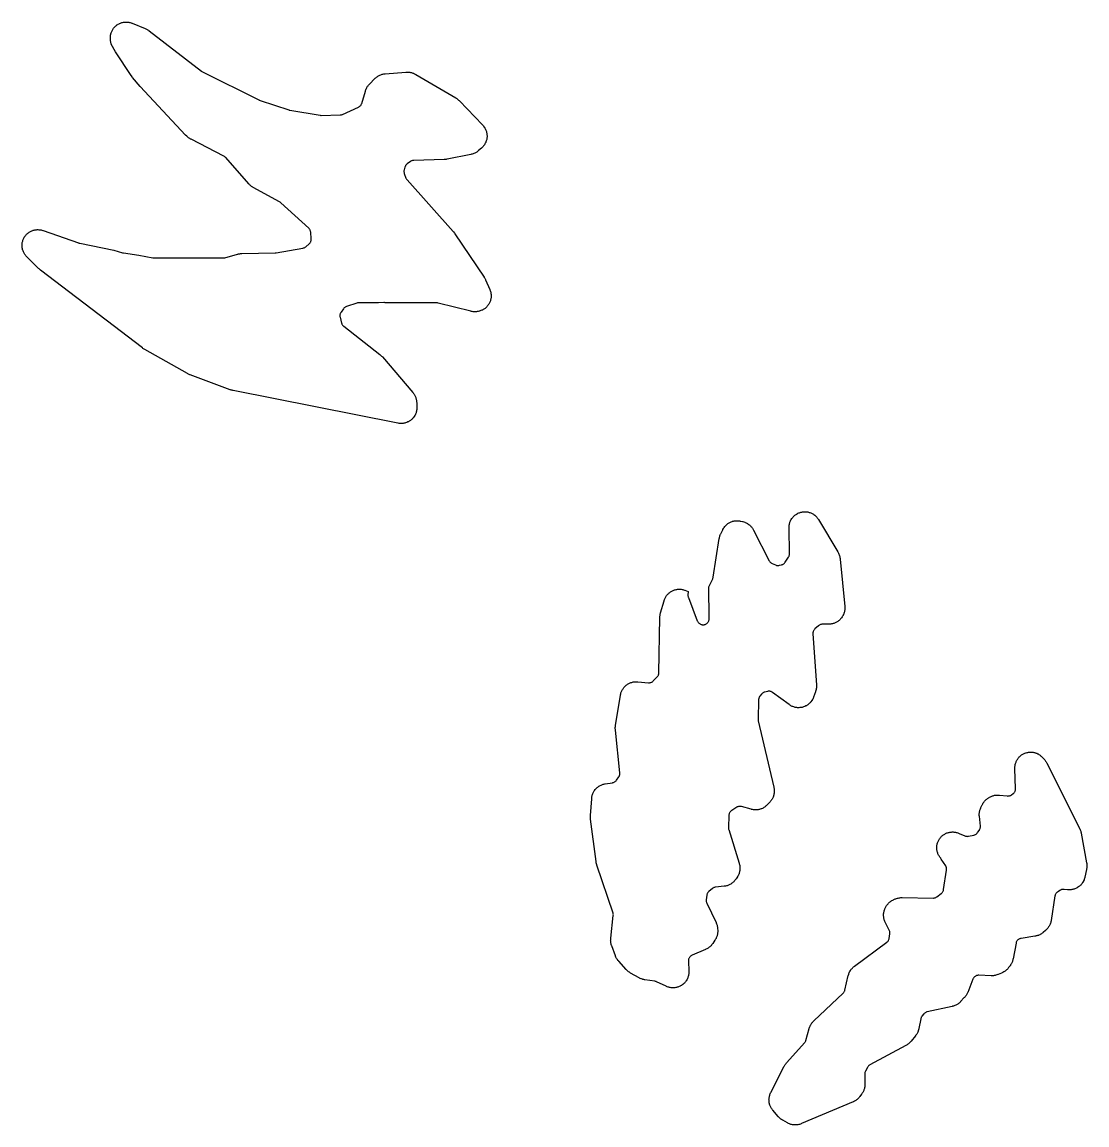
# Model space of a CAD drawing. Header units: millimetres. Extents: x 14 to 181, y 40 to 292.
# Drawn here: x 16.5 to 69.5, y 154 to 208.9 of the extents above; entities that cross this region are included whole.
import ezdxf

# ---------------------------------------------------------------- set-up
doc = ezdxf.new("R2010")
doc.units = ezdxf.units.MM
doc.layers.add('CUT', color=7, linetype='CONTINUOUS')

msp = doc.modelspace()

# ---------------------------------------------------------------- linework, layer by layer
at = {"layer": 'CUT'}
for points in [[(16.9592, 198.5402), (17.0011, 198.556), (17.0331, 198.5664), (17.0765, 198.578), (17.1094, 198.5851), (17.1537, 198.5923), (17.1871, 198.5961), (17.2319, 198.5989), (17.2655, 198.5993), (17.3103, 198.5976), (17.3438, 198.5947), (17.3883, 198.5885), (17.4213, 198.5823), (17.465, 198.5717), (17.508, 198.559), (17.5294, 198.5521), (19.2846, 197.9374), (19.3046, 197.9311), (19.3324, 197.9235), (19.3528, 197.9187), (21.0432, 197.5817), (21.483, 197.4491), (21.5055, 197.4432), (21.5284, 197.4391), (22.2861, 197.3339), (22.991, 197.1934), (23.0203, 197.189), (23.05, 197.1876), (26.4971, 197.1916), (26.5236, 197.1928), (26.5499, 197.1964), (26.5759, 197.2022), (27.2073, 197.3749), (27.2253, 197.3795), (27.2615, 197.3878), (27.298, 197.3946), (27.3256, 197.3986), (27.3626, 197.4023), (27.3996, 197.4046), (27.4182, 197.4053), (29.0951, 197.4374), (29.1187, 197.4388), (29.142, 197.442), (30.4734, 197.6792), (30.504, 197.6863), (30.5337, 197.6966), (30.5622, 197.71), (30.5891, 197.7262), (30.6142, 197.7452), (30.7787, 197.8841), (30.7996, 197.9034), (30.8185, 197.9247), (30.8353, 197.9476), (30.8499, 197.972), (30.8621, 197.9977), (30.8718, 198.0244), (30.8789, 198.0519), (30.8834, 198.08), (30.8852, 198.1084), (30.8844, 198.1368), (30.8581, 198.472), (30.8546, 198.5), (30.8484, 198.5276), (30.8397, 198.5545), (30.8284, 198.5805), (30.8148, 198.6053), (30.7989, 198.6287), (30.7809, 198.6505), (30.7609, 198.6704), (29.3661, 199.9392), (29.3385, 199.9615), (29.3086, 199.9803), (27.9988, 200.6993), (27.9818, 200.7091), (27.9483, 200.7294), (27.9157, 200.7513), (27.892, 200.7686), (27.8614, 200.7932), (27.8393, 200.8126), (27.8109, 200.8397), (27.7838, 200.8681), (27.7705, 200.8826), (26.6223, 202.1923), (26.6028, 202.2126), (26.5814, 202.231), (26.5584, 202.2472), (26.534, 202.2613), (24.8928, 203.1059), (24.8735, 203.1164), (24.8354, 203.1384), (24.7985, 203.1623), (24.7717, 203.1815), (24.7372, 203.2088), (24.7042, 203.2378), (24.688, 203.2527), (24.6247, 203.3139), (22.3662, 205.7392), (21.9819, 206.1903), (21.9646, 206.2118), (21.9231, 206.267), (21.9072, 206.2896), (21.1346, 207.4616), (20.9186, 207.8409), (20.9065, 207.8812), (20.8987, 207.9131), (20.8902, 207.956), (20.8839, 207.9993), (20.8813, 208.021), (20.8763, 208.0726), (20.8747, 208.0945), (20.8726, 208.1385), (20.8727, 208.1825), (20.8743, 208.2154), (20.8787, 208.2592), (20.8836, 208.2918), (20.8922, 208.335), (20.9002, 208.367), (20.913, 208.4091), (20.9241, 208.4401), (20.941, 208.4808), (20.9551, 208.5106), (20.9758, 208.5494), (20.9928, 208.5777), (21.0172, 208.6143), (21.0368, 208.6408), (21.0647, 208.6748), (21.0869, 208.6993), (21.118, 208.7304), (21.1424, 208.7526), (21.1763, 208.7806), (21.2028, 208.8003), (21.2394, 208.8248), (21.2676, 208.8418), (21.3064, 208.8626), (21.3362, 208.8768), (21.3768, 208.8937), (21.4078, 208.9049), (21.4499, 208.9178), (21.4819, 208.9259), (21.525, 208.9346), (21.5576, 208.9395), (21.6014, 208.944), (21.6343, 208.9457), (21.6783, 208.9459), (21.7113, 208.9444), (21.7551, 208.9402), (21.7877, 208.9355), (21.8309, 208.9271), (21.8629, 208.9192), (21.9051, 208.9066), (21.9466, 208.892), (21.9672, 208.8842), (22.615, 208.6194), (22.6335, 208.6114), (22.6701, 208.5945), (22.7059, 208.5759), (22.7321, 208.5609), (22.7661, 208.5392), (22.7991, 208.516), (22.8153, 208.5041), (25.4141, 206.4996), (25.4379, 206.483), (25.4632, 206.4688), (28.2655, 205.0689), (28.2851, 205.06), (28.3123, 205.0488), (28.3324, 205.0413), (29.7683, 204.5655), (29.7903, 204.5591), (29.8127, 204.5545), (31.3311, 204.2979), (31.3594, 204.2945), (31.3879, 204.2938), (32.3317, 204.3152), (32.3621, 204.3175), (32.3922, 204.3228), (32.4216, 204.3312), (32.45, 204.3425), (33.2399, 204.705), (33.2652, 204.7181), (33.2891, 204.7335), (33.3114, 204.7511), (33.332, 204.7707), (33.3506, 204.7922), (33.3671, 204.8153), (33.3813, 204.8399), (33.3932, 204.8658), (33.4025, 204.8926), (33.5848, 205.5092), (33.5915, 205.5301), (33.606, 205.5716), (33.6226, 205.6124), (33.6364, 205.6423), (33.6568, 205.6812), (33.6736, 205.7096), (33.6977, 205.7464), (33.7171, 205.773), (33.7447, 205.8073), (33.774, 205.8401), (33.789, 205.8562), (34.0546, 206.1266), (34.0711, 206.1425), (34.1049, 206.1736), (34.1402, 206.2029), (34.1678, 206.2235), (34.2059, 206.249), (34.2355, 206.2667), (34.276, 206.2882), (34.3072, 206.3028), (34.3497, 206.3201), (34.3822, 206.3314), (34.4263, 206.3442), (34.4598, 206.3522), (34.5049, 206.3605), (34.5504, 206.3664), (34.5733, 206.3688), (35.6069, 206.4513), (35.6298, 206.4526), (35.6757, 206.4539), (35.7216, 206.4528), (35.7559, 206.4503), (35.8015, 206.4446), (35.8353, 206.4386), (35.8801, 206.4283), (35.9132, 206.4188), (35.9566, 206.404), (35.9886, 206.3912), (36.0303, 206.372), (36.071, 206.3508), (36.0911, 206.3396), (38.0878, 205.1612), (38.1052, 205.1505), (38.1394, 205.1281), (38.1725, 205.1043), (38.1965, 205.0853), (38.2274, 205.0585), (38.257, 205.0304), (38.2715, 205.016), (39.4224, 203.8176), (39.4377, 203.8008), (39.4675, 203.7665), (39.4955, 203.7307), (39.5151, 203.7029), (39.5393, 203.6644), (39.556, 203.6348), (39.5763, 203.5941), (39.5899, 203.5629), (39.606, 203.5204), (39.6164, 203.488), (39.628, 203.444), (39.6351, 203.4107), (39.6423, 203.3659), (39.646, 203.332), (39.6486, 203.2867), (39.6489, 203.2526), (39.6469, 203.2072), (39.6437, 203.1733), (39.6372, 203.1284), (39.6306, 203.095), (39.6196, 203.0509), (39.6096, 203.0183), (39.5942, 202.9756), (39.581, 202.9442), (39.5614, 202.9032), (39.5451, 202.8733), (39.5214, 202.8345), (39.5022, 202.8064), (39.4747, 202.7702), (39.4528, 202.7442), (39.4218, 202.7109), (39.3892, 202.6793), (39.3725, 202.6639), (39.23, 202.5392), (39.212, 202.5242), (39.1751, 202.4952), (39.1368, 202.4682), (39.1071, 202.4494), (39.0662, 202.4265), (39.0347, 202.411), (38.9917, 202.3925), (38.9587, 202.3803), (38.914, 202.3663), (38.8686, 202.3547), (38.8457, 202.3495), (37.6634, 202.1125), (37.6447, 202.1092), (37.6072, 202.1033), (37.5694, 202.099), (37.5315, 202.0963), (37.5125, 202.0954), (35.9954, 202.0517), (35.965, 202.0493), (35.935, 202.0438), (35.9057, 202.0352), (35.8775, 202.0238), (35.8505, 202.0096), (35.8251, 201.9927), (35.665, 201.8737), (35.6437, 201.8563), (35.624, 201.837), (35.6062, 201.816), (35.5904, 201.7935), (35.5768, 201.7695), (35.5654, 201.7445), (35.5563, 201.7185), (35.5176, 201.5886), (35.511, 201.5618), (35.5068, 201.5346), (35.5052, 201.5071), (35.5061, 201.4796), (35.5095, 201.4523), (35.5154, 201.4254), (35.5237, 201.3991), (35.6073, 201.1725), (35.6183, 201.1466), (35.6316, 201.1218), (35.6472, 201.0983), (35.665, 201.0765), (37.9606, 198.5064), (37.9804, 198.4826), (38.0277, 198.4216), (38.0458, 198.3966), (39.5002, 196.2319), (39.511, 196.215), (39.5319, 196.1808), (39.5512, 196.1456), (39.5689, 196.1096), (39.5774, 196.0914), (39.7825, 195.6237), (39.791, 195.603), (39.8069, 195.5611), (39.8207, 195.5184), (39.8295, 195.4859), (39.839, 195.4421), (39.8445, 195.409), (39.8496, 195.3644), (39.8518, 195.3309), (39.8524, 195.286), (39.8512, 195.2524), (39.8474, 195.2077), (39.8428, 195.1744), (39.8346, 195.1303), (39.8267, 195.0977), (39.8141, 195.0546), (39.8031, 195.0229), (39.7862, 194.9813), (39.7721, 194.9508), (39.7512, 194.9111), (39.7341, 194.8822), (39.7093, 194.8448), (39.6894, 194.8177), (39.6611, 194.7829), (39.6386, 194.758), (39.6069, 194.7262), (39.582, 194.7036), (39.5474, 194.6752), (39.5204, 194.6552), (39.483, 194.6303), (39.4542, 194.6131), (39.4145, 194.5921), (39.3841, 194.5778), (39.3426, 194.5608), (39.3003, 194.546), (39.2797, 194.5393), (39.2572, 194.5333), (39.2105, 194.5221), (39.1632, 194.5134), (39.1275, 194.5088), (39.0796, 194.5052), (39.0436, 194.5045), (38.9956, 194.506), (38.9597, 194.5091), (38.9121, 194.5158), (38.865, 194.5249), (38.8415, 194.5302), (37.2087, 194.9401), (37.1727, 194.9468), (37.1361, 194.9491), (34.5837, 194.9529), (34.5676, 194.9567), (34.5364, 194.9607), (34.505, 194.9614), (34.241, 194.9534), (33.2534, 194.9548), (33.2209, 194.9531), (33.1887, 194.9479), (33.1573, 194.9391), (32.6371, 194.764), (32.6084, 194.7527), (32.581, 194.7385), (32.5553, 194.7216), (32.5314, 194.7021), (32.5097, 194.6802), (32.4903, 194.6563), (32.3703, 194.4915), (32.3542, 194.467), (32.3406, 194.441), (32.3295, 194.4138), (32.3212, 194.3856), (32.3157, 194.3568), (32.3131, 194.3275), (32.3133, 194.2982), (32.3163, 194.269), (32.3222, 194.2402), (32.3983, 193.9444), (32.4066, 193.9175), (32.4173, 193.8915), (32.4305, 193.8667), (32.4459, 193.8431), (32.4634, 193.8212), (32.4829, 193.8009), (32.5043, 193.7826), (34.3059, 192.3766), (34.3234, 192.3622), (34.3577, 192.3325), (34.3904, 192.3012), (34.4215, 192.2682), (34.4367, 192.2514), (35.9461, 190.4828), (35.9594, 190.4664), (35.9853, 190.4331), (36.0095, 190.3985), (36.0265, 190.3718), (36.0474, 190.3351), (36.0618, 190.307), (36.0792, 190.2685), (36.0909, 190.2391), (36.1046, 190.1992), (36.1135, 190.1688), (36.1234, 190.1277), (36.1294, 190.0967), (36.1354, 190.0549), (36.1394, 190.0129), (36.141, 189.9918), (36.1517, 189.7747), (36.1522, 189.752), (36.1522, 189.7067), (36.1498, 189.6614), (36.1464, 189.6276), (36.1395, 189.5827), (36.1327, 189.5495), (36.1213, 189.5055), (36.1111, 189.4731), (36.0954, 189.4306), (36.082, 189.3993), (36.0621, 189.3586), (36.0456, 189.3289), (36.0217, 189.2903), (36.0023, 189.2624), (35.9746, 189.2265), (35.9526, 189.2007), (35.9214, 189.1677), (35.8968, 189.1442), (35.8625, 189.1146), (35.8357, 189.0937), (35.7986, 189.0677), (35.7698, 189.0496), (35.7302, 189.0274), (35.6998, 189.0123), (35.6582, 188.9943), (35.6264, 188.9823), (35.5831, 188.9685), (35.5503, 188.9598), (35.5059, 188.9505), (35.4723, 188.9451), (35.4272, 188.9403), (35.3933, 188.9384), (35.348, 188.9381), (35.314, 188.9396), (35.2689, 188.9439), (35.224, 188.9504), (35.2016, 188.9543), (26.9896, 190.58), (26.9719, 190.5839), (26.9367, 190.5923), (26.9018, 190.6022), (26.8673, 190.6135), (26.8502, 190.6195), (24.8522, 191.3638), (24.836, 191.3703), (24.8037, 191.3838), (24.7719, 191.3985), (24.7407, 191.4145), (24.7253, 191.4227), (22.5919, 192.6225), (22.5651, 192.6389), (22.4996, 192.682), (22.474, 192.7002), (17.3967, 196.5753), (17.3737, 196.594), (17.3179, 196.6428), (17.2962, 196.663), (16.7104, 197.247), (16.6949, 197.2632), (16.6648, 197.2964), (16.6363, 197.3311), (16.6163, 197.3581), (16.5914, 197.3955), (16.5742, 197.4244), (16.5532, 197.464), (16.5389, 197.4945), (16.522, 197.536), (16.5108, 197.5678), (16.4981, 197.6108), (16.4901, 197.6435), (16.4817, 197.6876), (16.4771, 197.7209), (16.4732, 197.7656), (16.4719, 197.7992), (16.4724, 197.844), (16.4744, 197.8776), (16.4794, 197.9222), (16.4848, 197.9554), (16.4942, 197.9993), (16.5029, 198.0318), (16.5166, 198.0745), (16.5285, 198.106), (16.5464, 198.1471), (16.5613, 198.1772), (16.5833, 198.2164), (16.6011, 198.2449), (16.6269, 198.2817), (16.6475, 198.3082), (16.6767, 198.3423), (16.6999, 198.3666), (16.7324, 198.3976), (16.7579, 198.4195), (16.7933, 198.4471), (16.8208, 198.4664), (16.8588, 198.4903), (16.8882, 198.5067), (16.9284, 198.5267)], [(46.2308, 171.3467), (46.2446, 171.3743), (46.2554, 171.4031), (46.2632, 171.433), (46.2679, 171.4635), (46.2694, 171.4943), (46.2678, 171.5251), (46.0445, 173.6593), (46.0429, 173.6793), (46.0405, 173.7193), (46.0399, 173.7594), (46.0408, 173.7894), (46.0437, 173.8293), (46.0485, 173.8691), (46.0513, 173.8889), (46.2992, 175.3961), (46.3034, 175.4182), (46.3129, 175.4621), (46.3246, 175.5055), (46.3349, 175.5375), (46.3509, 175.5795), (46.3644, 175.6103), (46.3844, 175.6505), (46.4009, 175.6798), (46.4249, 175.7178), (46.4442, 175.7453), (46.4718, 175.7807), (46.4938, 175.8062), (46.5248, 175.8387), (46.5492, 175.8618), (46.5833, 175.891), (46.6099, 175.9116), (46.6468, 175.9373), (46.6753, 175.9552), (46.7145, 175.977), (46.7447, 175.9919), (46.7859, 176.0098), (46.8173, 176.0216), (46.8601, 176.0353), (46.8926, 176.0439), (46.9366, 176.0533), (46.9698, 176.0586), (47.0144, 176.0635), (47.048, 176.0655), (47.0929, 176.066), (47.1378, 176.0642), (47.1602, 176.0627), (47.6927, 176.0146), (47.7223, 176.0134), (47.7518, 176.0151), (47.7811, 176.0197), (47.8097, 176.0272), (47.8375, 176.0374), (47.8641, 176.0504), (47.8893, 176.0659), (47.9129, 176.0838), (47.9345, 176.104), (48.1285, 176.303), (48.1473, 176.3241), (48.164, 176.347), (48.1784, 176.3713), (48.1906, 176.3969), (48.2002, 176.4234), (48.2073, 176.4508), (48.2118, 176.4788), (48.2136, 176.507), (48.2633, 179.2747), (48.2641, 179.2947), (48.2666, 179.3346), (48.2708, 179.3744), (48.2753, 179.404), (48.2831, 179.4433), (48.2927, 179.4822), (48.2979, 179.5015), (48.4735, 180.1013), (48.4801, 180.1217), (48.4941, 180.1623), (48.51, 180.2022), (48.5234, 180.2314), (48.543, 180.2696), (48.5591, 180.2975), (48.5823, 180.3336), (48.601, 180.3598), (48.6275, 180.3935), (48.6486, 180.4178), (48.6783, 180.4488), (48.7016, 180.471), (48.734, 180.4991), (48.7593, 180.519), (48.7943, 180.5438), (48.8214, 180.5612), (48.8586, 180.5826), (48.8872, 180.5973), (48.9263, 180.6151), (48.9562, 180.627), (48.9968, 180.6409), (49.0277, 180.6499), (49.0694, 180.66), (49.101, 180.666), (49.1435, 180.672), (49.1755, 180.675), (49.2184, 180.6769), (49.2506, 180.6768), (49.2935, 180.6746), (49.3255, 180.6715), (49.3679, 180.6652), (49.3995, 180.659), (49.4412, 180.6488), (49.4823, 180.6365), (49.5028, 180.6299), (49.6764, 180.5691), (49.6639, 180.386), (49.6635, 180.3533), (49.6666, 180.3207), (49.6733, 180.2887), (49.6834, 180.2575), (50.128, 179.1073), (50.1396, 179.0811), (50.1537, 179.0561), (50.1701, 179.0325), (50.1886, 179.0107), (50.2092, 178.9907), (50.2316, 178.9727), (50.2445, 178.9634), (50.2686, 178.9476), (50.2941, 178.9341), (50.3208, 178.9232), (50.3484, 178.915), (50.3767, 178.9094), (50.4054, 178.9065), (50.4342, 178.9064), (50.4629, 178.9091), (50.4912, 178.9145), (50.5189, 178.9226), (50.5456, 178.9333), (50.5713, 178.9466), (50.5955, 178.9622), (50.6181, 178.9801), (50.6389, 179.0001), (50.6576, 179.022), (50.6742, 179.0456), (50.6884, 179.0707), (50.7002, 179.097), (50.7094, 179.1243), (50.7159, 179.1524), (50.7197, 179.181), (50.7207, 179.2098), (50.7013, 180.7898), (50.8972, 181.1996), (50.9085, 181.2263), (50.9171, 181.2541), (50.923, 181.2825), (51.2235, 183.2005), (51.2275, 183.2225), (51.2366, 183.2663), (51.2479, 183.3096), (51.258, 183.3416), (51.2735, 183.3836), (51.2911, 183.4247), (51.3004, 183.4451), (51.396, 183.6409), (51.4059, 183.66), (51.4266, 183.6977), (51.4491, 183.7344), (51.4672, 183.7611), (51.4931, 183.7955), (51.5137, 183.8203), (51.5428, 183.852), (51.5657, 183.8748), (51.5977, 183.9036), (51.6226, 183.924), (51.6572, 183.9497), (51.684, 183.9676), (51.7209, 183.9899), (51.7492, 184.0052), (51.7881, 184.0238), (51.8178, 184.0363), (51.8582, 184.0511), (51.889, 184.0607), (51.9306, 184.0716), (51.9622, 184.0782), (52.0047, 184.0851), (52.0368, 184.0887), (52.0797, 184.0914), (52.112, 184.0919), (52.155, 184.0906), (52.1871, 184.088), (52.2298, 184.0825), (52.2722, 184.075), (52.2933, 184.0707), (52.3842, 184.0501), (52.4055, 184.0447), (52.4477, 184.033), (52.4892, 184.0191), (52.5199, 184.0073), (52.5599, 183.9895), (52.5892, 183.9747), (52.6273, 183.9531), (52.655, 183.9356), (52.6909, 183.9104), (52.7168, 183.8902), (52.75, 183.8616), (52.7738, 183.8391), (52.8041, 183.8074), (52.8256, 183.7826), (52.8526, 183.7481), (52.8716, 183.7214), (52.8952, 183.6844), (52.9169, 183.6464), (52.9273, 183.6271), (53.7061, 182.097), (53.7209, 182.0711), (53.7383, 182.0468), (53.758, 182.0244), (53.7798, 182.004), (53.8036, 181.9859), (53.829, 181.9702), (53.8558, 181.9571), (54.027, 181.8842), (54.0531, 181.8745), (54.08, 181.8672), (54.1074, 181.8625), (54.1351, 181.8603), (54.1629, 181.8607), (54.1906, 181.8637), (54.2179, 181.8693), (54.3319, 181.898), (54.3588, 181.9061), (54.3848, 181.9167), (54.4097, 181.9297), (54.4333, 181.945), (54.4554, 181.9624), (54.4757, 181.9818), (54.4941, 182.003), (54.5105, 182.0259), (54.6738, 182.278), (54.6886, 182.3035), (54.7008, 182.3304), (54.7103, 182.3583), (54.717, 182.387), (54.7209, 182.4163), (54.7219, 182.4458), (54.7017, 183.7302), (54.7019, 183.752), (54.7034, 183.7956), (54.7069, 183.8391), (54.7111, 183.8715), (54.7189, 183.9144), (54.7262, 183.9463), (54.7381, 183.9883), (54.7485, 184.0193), (54.7644, 184.0599), (54.7777, 184.0898), (54.7975, 184.1287), (54.8137, 184.1571), (54.8371, 184.1939), (54.8559, 184.2206), (54.8828, 184.255), (54.9042, 184.2797), (54.9343, 184.3114), (54.9579, 184.3339), (54.9909, 184.3625), (55.0167, 184.3826), (55.0523, 184.4079), (55.0798, 184.4254), (55.1177, 184.4471), (55.1469, 184.4619), (55.1867, 184.4798), (55.2171, 184.4917), (55.2585, 184.5057), (55.2899, 184.5146), (55.3324, 184.5245), (55.3646, 184.5303), (55.4078, 184.536), (55.4404, 184.5387), (55.484, 184.5402), (55.5167, 184.5397), (55.5603, 184.5369), (55.5928, 184.5333), (55.6358, 184.5264), (55.6678, 184.5196), (55.71, 184.5085), (55.7412, 184.4986), (55.7821, 184.4835), (55.8122, 184.4707), (55.8515, 184.4517), (55.8802, 184.436), (55.9174, 184.4133), (55.9445, 184.3949), (55.9793, 184.3687), (56.0045, 184.3478), (56.0366, 184.3183), (56.0596, 184.295), (56.0888, 184.2625), (56.1094, 184.2372), (56.1353, 184.202), (56.1594, 184.1657), (56.171, 184.1472), (57.1333, 182.5326), (57.1454, 182.511), (57.1684, 182.4671), (57.1889, 182.422), (57.2024, 182.3875), (57.2178, 182.3404), (57.2274, 182.3046), (57.2376, 182.2561), (57.2451, 182.2071), (57.2482, 182.1825), (57.4774, 179.8197), (57.479, 179.7969), (57.4811, 179.7514), (57.4809, 179.7058), (57.479, 179.6717), (57.4742, 179.6263), (57.4689, 179.5926), (57.4595, 179.5479), (57.4507, 179.5149), (57.4369, 179.4715), (57.4249, 179.4395), (57.4067, 179.3977), (57.3915, 179.3671), (57.3691, 179.3273), (57.3474, 179.2929), (57.322, 179.2567), (57.299, 179.227), (57.2711, 179.1945), (57.2491, 179.1712), (57.2183, 179.1415), (57.1942, 179.1203), (57.1607, 179.0937), (57.1347, 179.0749), (57.0989, 179.0516), (57.0712, 179.0354), (57.0333, 179.0156), (57.0042, 179.0021), (56.9645, 178.9859), (56.9343, 178.9753), (56.8933, 178.963), (56.8622, 178.9552), (56.8202, 178.9469), (56.7885, 178.9421), (56.7459, 178.9378), (56.7032, 178.9355), (56.6818, 178.9349), (56.3631, 178.9329), (56.3317, 178.9311), (56.3007, 178.926), (56.2704, 178.9176), (56.2411, 178.9062), (56.2132, 178.8917), (56.1869, 178.8744), (56.1626, 178.8544), (55.9896, 178.6963), (55.9686, 178.6751), (55.9497, 178.6518), (55.9333, 178.6268), (55.9194, 178.6003), (55.9083, 178.5725), (55.9, 178.5438), (55.8946, 178.5144), (55.8921, 178.4845), (55.8926, 178.4546), (56.065, 175.9056), (56.0659, 175.8825), (56.0667, 175.8363), (56.0651, 175.7901), (56.0621, 175.7556), (56.0557, 175.7098), (56.0492, 175.6758), (56.0382, 175.6309), (56.0248, 175.5866), (56.0176, 175.5647), (55.9238, 175.3026), (55.9159, 175.282), (55.899, 175.2413), (55.8802, 175.2014), (55.8646, 175.1723), (55.8419, 175.1345), (55.8236, 175.107), (55.7973, 175.0716), (55.7764, 175.046), (55.7468, 175.0133), (55.7235, 174.99), (55.6908, 174.9603), (55.6653, 174.9394), (55.6299, 174.9131), (55.6024, 174.8947), (55.5646, 174.872), (55.5355, 174.8564), (55.4957, 174.8375), (55.4652, 174.8248), (55.4237, 174.8099), (55.3921, 174.8003), (55.3493, 174.7895), (55.317, 174.783), (55.2733, 174.7765), (55.2405, 174.7732), (55.1964, 174.771), (55.1634, 174.7709), (55.1194, 174.773), (55.0865, 174.7762), (55.0429, 174.7826), (55.0105, 174.789), (54.9677, 174.7996), (54.936, 174.8091), (54.8945, 174.8239), (54.8639, 174.8365), (54.824, 174.8552), (54.7949, 174.8707), (54.757, 174.8933), (54.7203, 174.9177), (54.7022, 174.9304), (53.8824, 175.5352), (53.8578, 175.5515), (53.8317, 175.5654), (53.8044, 175.5766), (53.7761, 175.5851), (53.7471, 175.5907), (53.7177, 175.5935), (53.6882, 175.5933), (53.6588, 175.5903), (53.6298, 175.5844), (53.4917, 175.549), (53.4614, 175.5395), (53.4322, 175.5268), (53.4046, 175.5111), (53.3787, 175.4926), (53.355, 175.4714), (53.3336, 175.4479), (53.2513, 175.3468), (53.2345, 175.3242), (53.22, 175.3), (53.2077, 175.2746), (53.198, 175.2482), (53.1907, 175.2209), (53.186, 175.1931), (53.184, 175.165), (53.159, 174.193), (53.1595, 174.1675), (53.1621, 174.1421), (53.1668, 174.1171), (53.9409, 170.8033), (53.9454, 170.7815), (53.9533, 170.7379), (53.9591, 170.6939), (53.9618, 170.6607), (53.9632, 170.6163), (53.9627, 170.5831), (53.9597, 170.5388), (53.9559, 170.5058), (53.9486, 170.462), (53.9415, 170.4295), (53.9299, 170.3866), (53.9196, 170.355), (53.9039, 170.3135), (53.8906, 170.283), (53.8708, 170.2433), (53.8545, 170.2143), (53.8309, 170.1767), (53.8119, 170.1494), (53.7847, 170.1143), (53.7558, 170.0806), (53.741, 170.0641), (53.6157, 169.9316), (53.6, 169.9159), (53.568, 169.8852), (53.5346, 169.8562), (53.5084, 169.8357), (53.4723, 169.8101), (53.4442, 169.7923), (53.4057, 169.7703), (53.3761, 169.7553), (53.3356, 169.7373), (53.3046, 169.7253), (53.2625, 169.7114), (53.2305, 169.7025), (53.1873, 169.6927), (53.1546, 169.687), (53.1106, 169.6816), (53.0774, 169.6791), (53.0331, 169.678), (52.9999, 169.6789), (52.9557, 169.6821), (52.9228, 169.6862), (52.8791, 169.6938), (52.8359, 169.7036), (52.8144, 169.709), (52.3337, 169.8426), (52.3036, 169.8494), (52.2729, 169.853), (52.2421, 169.8534), (52.2113, 169.8506), (52.181, 169.8448), (52.1515, 169.8358), (52.1231, 169.8238), (52.096, 169.809), (51.8471, 169.6557), (51.8227, 169.6389), (51.8, 169.6198), (51.7793, 169.5986), (51.7609, 169.5754), (51.7448, 169.5505), (51.7312, 169.5242), (51.7203, 169.4966), (51.7122, 169.4681), (51.7069, 169.4389), (51.7046, 169.4094), (51.6857, 168.7908), (51.6865, 168.7578), (51.691, 168.725), (51.699, 168.693), (52.217, 167.0181), (52.2229, 166.9972), (52.2338, 166.9551), (52.2425, 166.9124), (52.2476, 166.8802), (52.2522, 166.8369), (52.2541, 166.8044), (52.2545, 166.7609), (52.2532, 166.7283), (52.2495, 166.6849), (52.245, 166.6526), (52.2371, 166.6099), (52.2296, 166.5781), (52.2175, 166.5363), (52.207, 166.5055), (52.191, 166.465), (52.1775, 166.4353), (52.1576, 166.3966), (52.1359, 166.3589), (52.1246, 166.3403), (52.0605, 166.2405), (52.048, 166.2221), (52.0221, 166.1859), (51.9945, 166.151), (51.9726, 166.126), (51.9416, 166.094), (51.9173, 166.0712), (51.8834, 166.0424), (51.8569, 166.0222), (51.8203, 165.9969), (51.7919, 165.9793), (51.753, 165.9578), (51.7231, 165.9431), (51.6822, 165.9256), (51.651, 165.9139), (51.6086, 165.9005), (51.5764, 165.892), (51.5328, 165.8828), (51.4889, 165.8757), (51.4669, 165.8727), (51.0426, 165.8261), (51.0144, 165.8216), (50.9868, 165.8145), (50.96, 165.8048), (50.9343, 165.7926), (50.9098, 165.7781), (50.8868, 165.7612), (50.7097, 165.6181), (50.6882, 165.5989), (50.6685, 165.5776), (50.651, 165.5546), (50.6358, 165.53), (50.6231, 165.5041), (50.6129, 165.477), (50.6053, 165.4491), (50.6005, 165.4206), (50.5732, 165.1938), (50.5711, 165.1656), (50.5718, 165.1373), (50.575, 165.1092), (50.5809, 165.0815), (50.5894, 165.0546), (50.6004, 165.0285), (51.0617, 164.0642), (51.0708, 164.0438), (51.0881, 164.0026), (51.1032, 163.9606), (51.113, 163.9287), (51.124, 163.8854), (51.1306, 163.8526), (51.1372, 163.8084), (51.1416, 163.764), (51.1432, 163.7417), (51.1463, 163.6788), (51.1468, 163.6583), (51.147, 163.6171), (51.1452, 163.5759), (51.1425, 163.5452), (51.137, 163.5044), (51.1315, 163.474), (51.1223, 163.4339), (51.114, 163.4042), (51.1011, 163.3651), (51.0902, 163.3362), (51.0738, 163.2984), (51.0603, 163.2707), (51.0405, 163.2346), (51.0191, 163.1994), (51.008, 163.1821), (50.8988, 163.0195), (50.8863, 163.0019), (50.8607, 162.9675), (50.8334, 162.9342), (50.8118, 162.9104), (50.7815, 162.8799), (50.7577, 162.8582), (50.7246, 162.8307), (50.6989, 162.8114), (50.6633, 162.7872), (50.6358, 162.7704), (50.5981, 162.7498), (50.5595, 162.731), (50.5399, 162.722), (49.867, 162.4332), (49.84, 162.42), (49.8145, 162.4041), (49.7906, 162.3857), (49.7688, 162.3651), (49.7491, 162.3424), (49.7317, 162.3178), (49.717, 162.2916), (49.7049, 162.264), (49.6956, 162.2354), (49.6893, 162.206), (49.6859, 162.1761), (49.6856, 162.146), (49.7053, 161.635), (49.7056, 161.613), (49.7051, 161.569), (49.7025, 161.5251), (49.6989, 161.4923), (49.692, 161.4488), (49.6853, 161.4165), (49.6742, 161.3739), (49.6643, 161.3424), (49.6491, 161.3011), (49.6362, 161.2708), (49.617, 161.2312), (49.6012, 161.2022), (49.5782, 161.1647), (49.5597, 161.1374), (49.5331, 161.1023), (49.512, 161.0769), (49.4822, 161.0446), (49.4587, 161.0214), (49.4258, 160.9921), (49.4001, 160.9714), (49.3646, 160.9455), (49.337, 160.9273), (49.2991, 160.905), (49.2699, 160.8897), (49.23, 160.8711), (49.1994, 160.8587), (49.1579, 160.8442), (49.1262, 160.8348), (49.0835, 160.8244), (49.0511, 160.8182), (49.0075, 160.812), (48.9746, 160.8089), (48.9307, 160.807), (48.8977, 160.8072), (48.8537, 160.8097), (48.8209, 160.8131), (48.7774, 160.8198), (48.7451, 160.8264), (48.7025, 160.8373), (48.6709, 160.847), (48.6296, 160.862), (48.589, 160.8791), (48.5689, 160.8881), (48.1005, 161.1123), (48.0728, 161.1239), (48.044, 161.1326), (48.0145, 161.1385), (47.5188, 161.2112), (47.4988, 161.2146), (47.459, 161.2223), (47.4196, 161.2318), (47.3904, 161.2402), (47.352, 161.2532), (47.3237, 161.2642), (47.2866, 161.2806), (47.2503, 161.2987), (47.2323, 161.3081), (46.8044, 161.5454), (46.7831, 161.558), (46.7414, 161.5842), (46.7011, 161.6127), (46.6722, 161.6357), (46.6353, 161.6684), (46.6003, 161.7031), (46.5832, 161.7209), (46.2129, 162.1303), (46.1989, 162.1464), (46.1719, 162.1794), (46.1464, 162.2135), (46.1286, 162.24), (46.1064, 162.2765), (46.0912, 162.3045), (46.0726, 162.3429), (46.0558, 162.3821), (46.0479, 162.4019), (45.8622, 162.9009), (45.8553, 162.9208), (45.8425, 162.961), (45.8315, 163.0018), (45.8248, 163.0327), (45.8177, 163.0743), (45.8138, 163.1057), (45.8107, 163.1478), (45.8098, 163.1794), (45.8106, 163.2216), (45.8134, 163.2637), (45.8153, 163.2847), (45.9427, 164.4071), (45.9446, 164.4399), (45.9429, 164.4727), (45.9376, 164.5052), (45.9288, 164.5368), (45.1227, 166.9259), (45.1161, 166.9472), (45.1039, 166.9902), (45.0939, 167.0337), (45.086, 167.0777), (45.0827, 167.0998), (44.8122, 169.2218), (44.81, 169.2435), (44.8066, 169.287), (44.8053, 169.3307), (44.8061, 169.3744), (44.8071, 169.3962), (44.864, 170.2374), (44.8659, 170.259), (44.8709, 170.3021), (44.878, 170.3449), (44.8849, 170.3767), (44.8961, 170.4186), (44.9059, 170.4496), (44.9211, 170.4903), (44.9339, 170.5201), (44.9529, 170.5591), (44.9686, 170.5876), (44.9912, 170.6246), (45.0095, 170.6515), (45.0357, 170.6861), (45.0565, 170.7111), (45.0858, 170.7431), (45.1089, 170.7659), (45.1412, 170.7949), (45.1665, 170.8154), (45.2014, 170.8412), (45.2285, 170.8592), (45.2657, 170.8814), (45.2944, 170.8967), (45.3336, 170.9153), (45.3636, 170.9278), (45.4045, 170.9424), (45.4355, 170.952), (45.4776, 170.9627), (45.5201, 170.9713), (45.5415, 170.9751), (45.8964, 171.0297), (45.9259, 171.0357), (45.9546, 171.0447), (45.9823, 171.0565), (46.0086, 171.0711), (46.0334, 171.0881), (46.0563, 171.1076), (46.0772, 171.1293), (46.0958, 171.153), (46.2144, 171.3206)], [(55.7052, 158.7796), (55.7111, 158.7992), (55.7237, 158.8382), (55.7381, 158.8766), (55.7502, 158.9048), (55.768, 158.9417), (55.7826, 158.9687), (55.8037, 159.0038), (55.8207, 159.0294), (55.845, 159.0625), (55.8642, 159.0864), (55.8913, 159.1171), (55.9198, 159.1465), (55.9344, 159.1609), (57.4006, 160.5439), (57.4209, 160.565), (57.4391, 160.5881), (57.4549, 160.6127), (57.4682, 160.6388), (57.479, 160.6661), (57.487, 160.6943), (57.6551, 161.4192), (57.6608, 161.4412), (57.6733, 161.4849), (57.688, 161.5279), (57.7007, 161.5596), (57.7196, 161.6009), (57.7354, 161.6311), (57.7584, 161.6703), (57.7771, 161.6988), (57.804, 161.7355), (57.8255, 161.7619), (57.856, 161.7957), (57.88, 161.8198), (57.9137, 161.8503), (57.9489, 161.8791), (57.9669, 161.893), (59.5737, 163.077), (59.5965, 163.0956), (59.6173, 163.1162), (59.636, 163.1389), (59.6524, 163.1632), (59.6664, 163.189), (59.6777, 163.2161), (59.6864, 163.2442), (59.6923, 163.2729), (59.7269, 163.498), (59.73, 163.5291), (59.7299, 163.5604), (59.7265, 163.5915), (59.7199, 163.6221), (59.7101, 163.6519), (59.6973, 163.6804), (59.5044, 164.0567), (59.4948, 164.0767), (59.4765, 164.1172), (59.4602, 164.1584), (59.4496, 164.1899), (59.4375, 164.2326), (59.43, 164.265), (59.4222, 164.3087), (59.4179, 164.3417), (59.4144, 164.3859), (59.4134, 164.4191), (59.4143, 164.4635), (59.4166, 164.4966), (59.4218, 164.5407), (59.4274, 164.5735), (59.4369, 164.6168), (59.4457, 164.6489), (59.4594, 164.6911), (59.4753, 164.7325), (59.4837, 164.753), (59.4985, 164.7867), (59.5075, 164.806), (59.5265, 164.8441), (59.5472, 164.8813), (59.5641, 164.9084), (59.5882, 164.9434), (59.6076, 164.9688), (59.6349, 165.0014), (59.6566, 165.0248), (59.6869, 165.0547), (59.7107, 165.076), (59.7437, 165.1029), (59.7693, 165.1218), (59.8047, 165.1454), (59.8321, 165.1619), (59.8696, 165.1821), (59.9079, 165.2004), (59.9274, 165.2092), (59.9983, 165.2391), (60.02, 165.2476), (60.0637, 165.2635), (60.1083, 165.277), (60.1421, 165.2854), (60.1877, 165.2943), (60.2223, 165.2992), (60.2686, 165.3033), (60.3151, 165.3051), (60.3384, 165.3053), (61.8764, 165.2828), (61.9047, 165.2837), (61.9328, 165.2873), (61.9605, 165.2935), (61.9874, 165.3024), (62.0134, 165.3137), (62.0382, 165.3274), (62.0616, 165.3434), (62.2914, 165.517), (62.3136, 165.5355), (62.334, 165.5561), (62.3522, 165.5786), (62.3682, 165.6028), (62.3819, 165.6284), (62.3929, 165.6551), (62.4014, 165.6828), (62.4071, 165.7112), (62.5542, 166.6783), (62.5572, 166.709), (62.5571, 166.7398), (62.5539, 166.7705), (62.5475, 166.8006), (62.538, 166.83), (62.5256, 166.8582), (62.5103, 166.885), (62.2908, 167.2284), (62.2648, 167.2632), (62.2619, 167.2666), (62.2476, 167.2839), (62.22, 167.3192), (62.1942, 167.3559), (62.1762, 167.3843), (62.1541, 167.4233), (62.1391, 167.4534), (62.121, 167.4944), (62.109, 167.5258), (62.0951, 167.5684), (62.0863, 167.6009), (62.0767, 167.6447), (62.0712, 167.6778), (62.066, 167.7224), (62.0638, 167.7559), (62.0631, 167.8008), (62.0643, 167.8344), (62.068, 167.8791), (62.0725, 167.9124), (62.0807, 167.9565), (62.0885, 167.9891), (62.101, 168.0322), (62.112, 168.064), (62.1288, 168.1056), (62.1429, 168.1361), (62.1638, 168.1758), (62.1808, 168.2047), (62.2055, 168.2422), (62.2254, 168.2693), (62.2537, 168.3041), (62.2761, 168.3291), (62.3078, 168.3609), (62.3326, 168.3835), (62.3672, 168.412), (62.3942, 168.4321), (62.4315, 168.457), (62.4603, 168.4742), (62.4999, 168.4953), (62.5303, 168.5096), (62.5718, 168.5267), (62.6035, 168.5379), (62.6465, 168.5507), (62.6791, 168.5587), (62.7232, 168.5671), (62.7564, 168.5718), (62.8011, 168.5759), (62.8347, 168.5773), (62.8795, 168.5768), (62.9131, 168.5748), (62.9577, 168.57), (62.9909, 168.5646), (63.0347, 168.5553), (63.0672, 168.5467), (63.11, 168.5331), (63.1519, 168.5174), (63.1728, 168.509), (63.4632, 168.3833), (63.4918, 168.3727), (63.5213, 168.3649), (63.5514, 168.3603), (63.5819, 168.3587), (63.6124, 168.3602), (63.6425, 168.3648), (63.9135, 168.4202), (63.9417, 168.4274), (63.969, 168.4373), (63.9953, 168.4498), (64.0202, 168.4648), (64.0436, 168.4821), (64.0651, 168.5016), (64.0847, 168.5231), (64.1021, 168.5464), (64.1862, 168.6711), (64.2016, 168.6966), (64.2144, 168.7234), (64.2244, 168.7513), (64.2317, 168.7801), (64.2361, 168.8095), (64.2375, 168.8392), (64.236, 168.8688), (64.187, 169.3575), (64.1854, 169.3779), (64.1832, 169.4186), (64.1828, 169.4594), (64.1839, 169.4899), (64.1872, 169.5306), (64.1911, 169.5609), (64.1981, 169.6011), (64.2047, 169.6309), (64.2153, 169.6703), (64.2245, 169.6994), (64.2387, 169.7377), (64.2545, 169.7753), (64.2628, 169.7939), (64.3266, 169.928), (64.3365, 169.9474), (64.357, 169.9857), (64.3794, 170.0229), (64.3975, 170.05), (64.4234, 170.0849), (64.444, 170.1101), (64.4731, 170.1424), (64.4961, 170.1655), (64.5282, 170.1948), (64.5533, 170.2156), (64.5881, 170.2417), (64.624, 170.266), (64.6423, 170.2778), (64.6792, 170.3002), (64.6976, 170.3108), (64.7347, 170.331), (64.7727, 170.3495), (64.8019, 170.362), (64.8415, 170.3769), (64.8716, 170.3866), (64.9125, 170.3977), (64.9434, 170.4045), (64.9851, 170.4117), (65.0166, 170.4156), (65.0588, 170.4188), (65.0905, 170.4197), (65.1328, 170.419), (65.175, 170.4162), (65.196, 170.4144), (65.5796, 170.3713), (65.6085, 170.3694), (65.6374, 170.3704), (65.6661, 170.3741), (65.6943, 170.3806), (65.7217, 170.3897), (65.7481, 170.4015), (65.7733, 170.4157), (65.797, 170.4323), (65.8769, 170.4943), (65.8985, 170.5127), (65.9183, 170.5331), (65.936, 170.5553), (65.9516, 170.579), (65.9648, 170.6042), (65.9756, 170.6304), (65.9839, 170.6576), (65.9896, 170.6854), (65.9926, 170.7136), (65.9929, 170.742), (65.9579, 171.7323), (65.9576, 171.754), (65.9582, 171.7974), (65.9609, 171.8408), (65.9644, 171.8732), (65.9712, 171.9161), (65.9779, 171.948), (65.9889, 171.99), (65.9986, 172.0211), (66.0135, 172.0619), (66.0262, 172.0919), (66.045, 172.1311), (66.0605, 172.1597), (66.083, 172.1969), (66.1012, 172.2239), (66.1272, 172.2588), (66.1479, 172.2839), (66.1771, 172.316), (66.2002, 172.339), (66.2324, 172.3682), (66.2575, 172.3889), (66.2924, 172.4149), (66.3194, 172.433), (66.3566, 172.4555), (66.3853, 172.4709), (66.4245, 172.4897), (66.4545, 172.5023), (66.4953, 172.5172), (66.5264, 172.5269), (66.5685, 172.5378), (66.6004, 172.5444), (66.6433, 172.5512), (66.6757, 172.5547), (66.7191, 172.5573), (66.7516, 172.5577), (66.795, 172.5561), (66.8275, 172.5534), (66.8706, 172.5476), (66.9026, 172.5417), (66.9449, 172.5318), (66.9762, 172.5228), (67.0174, 172.5089), (67.0477, 172.497), (67.0873, 172.4791), (67.1163, 172.4643), (67.154, 172.4427), (67.1815, 172.4252), (67.2169, 172.4001), (67.2426, 172.38), (67.2754, 172.3516), (67.3069, 172.3216), (67.3223, 172.3062), (67.3993, 172.2253), (67.4143, 172.2088), (67.4432, 172.1752), (67.4706, 172.1402), (67.4897, 172.113), (67.5134, 172.0754), (67.5353, 172.0368), (67.5457, 172.0172), (69.1852, 168.7471), (69.1942, 168.728), (69.2114, 168.6894), (69.2267, 168.65), (69.2367, 168.6201), (69.2483, 168.5794), (69.2579, 168.5384), (69.2622, 168.5177), (69.5349, 167.0454), (69.5384, 167.0232), (69.5444, 166.9788), (69.5481, 166.9341), (69.5492, 166.9005), (69.5485, 166.8557), (69.5463, 166.8222), (69.5411, 166.7776), (69.5337, 166.7334), (69.5294, 166.7114), (69.4445, 166.3238), (69.4393, 166.3026), (69.4279, 166.2605), (69.4144, 166.2189), (69.4029, 166.1884), (69.3855, 166.1483), (69.371, 166.119), (69.3498, 166.0808), (69.3326, 166.0531), (69.3078, 166.0171), (69.2879, 165.9912), (69.2598, 165.9578), (69.2375, 165.9339), (69.2063, 165.9034), (69.1818, 165.8817), (69.1477, 165.8544), (69.1212, 165.8353), (69.0847, 165.8114), (69.0565, 165.7949), (69.0178, 165.7746), (68.9881, 165.7609), (68.9477, 165.7445), (68.9168, 165.7338), (68.8749, 165.7214), (68.8432, 165.7136), (68.8003, 165.7054), (68.768, 165.7008), (68.7245, 165.6967), (68.6918, 165.6952), (68.6482, 165.6954), (68.6046, 165.6977), (68.5829, 165.6993), (68.4119, 165.7166), (68.3804, 165.7181), (68.3489, 165.7163), (68.3177, 165.7112), (68.2872, 165.7028), (68.2578, 165.6913), (68.2298, 165.6768), (68.1011, 165.6012), (68.0765, 165.585), (68.0535, 165.5665), (68.0325, 165.5458), (68.0136, 165.5232), (67.997, 165.4988), (67.9829, 165.4729), (67.9714, 165.4458), (67.9626, 165.4176), (67.9567, 165.3887), (67.7664, 164.1686), (67.7623, 164.1462), (67.753, 164.1015), (67.7414, 164.0574), (67.7311, 164.0248), (67.7151, 163.9821), (67.7016, 163.9507), (67.6814, 163.9098), (67.6647, 163.88), (67.6404, 163.8414), (67.6208, 163.8134), (67.5928, 163.7774), (67.5704, 163.7515), (67.5389, 163.7186), (67.5058, 163.6873), (67.4888, 163.672), (67.3666, 163.5679), (67.3505, 163.5548), (67.3178, 163.5294), (67.2839, 163.5055), (67.2578, 163.4888), (67.2219, 163.4682), (67.1943, 163.454), (67.1566, 163.4367), (67.1278, 163.4251), (67.0887, 163.4114), (67.059, 163.4024), (67.0188, 163.3924), (66.9782, 163.3842), (66.9577, 163.3805), (66.2629, 163.2732), (66.2351, 163.2676), (66.208, 163.2593), (66.1817, 163.2486), (66.1566, 163.2353), (66.1328, 163.2198), (66.1107, 163.2021), (66.0903, 163.1824), (66.0718, 163.1608), (66.0555, 163.1376), (66.0414, 163.113), (66.0297, 163.0871), (66.0206, 163.0602), (66.014, 163.0326), (65.8664, 162.2545), (65.8622, 162.2346), (65.8528, 162.1951), (65.8417, 162.156), (65.832, 162.1272), (65.8174, 162.0893), (65.8052, 162.0614), (65.7872, 162.025), (65.7725, 161.9983), (65.7514, 161.9636), (65.7286, 161.93), (65.7169, 161.9134), (65.6448, 161.8163), (65.6298, 161.7973), (65.5991, 161.7602), (65.5663, 161.7248), (65.5404, 161.6996), (65.5041, 161.6679), (65.4756, 161.6457), (65.4361, 161.618), (65.4054, 161.599), (65.3631, 161.5757), (65.3197, 161.5548), (65.2977, 161.5449), (65.129, 161.4745), (65.1063, 161.4657), (65.0605, 161.4494), (65.0139, 161.4357), (64.9784, 161.4272), (64.9306, 161.4186), (64.8944, 161.414), (64.8459, 161.4106), (64.7973, 161.4097), (64.7729, 161.41), (64.1585, 161.4329), (64.1302, 161.4326), (64.102, 161.4296), (64.0743, 161.424), (64.0471, 161.4158), (64.0209, 161.4051), (63.9958, 161.392), (63.9721, 161.3765), (63.9499, 161.3589), (63.9295, 161.3393), (63.911, 161.3178), (63.8946, 161.2946), (63.8805, 161.2701), (63.8688, 161.2443), (63.6046, 160.5824), (63.5964, 160.5632), (63.5791, 160.5251), (63.56, 160.4878), (63.5444, 160.4606), (63.522, 160.4253), (63.504, 160.3996), (63.4783, 160.3665), (63.4512, 160.3347), (63.4373, 160.3191), (63.2549, 160.1241), (63.239, 160.1079), (63.2065, 160.0765), (63.1724, 160.0467), (63.1458, 160.0257), (63.1089, 159.9995), (63.0803, 159.9813), (63.0409, 159.9589), (63.0106, 159.9437), (62.9692, 159.9254), (62.9376, 159.9132), (62.8945, 159.8992), (62.8509, 159.8873), (62.8289, 159.8819), (61.591, 159.6117), (61.5634, 159.6043), (61.5367, 159.5943), (61.5109, 159.5818), (61.4866, 159.5669), (61.4637, 159.5497), (61.4426, 159.5305), (61.4234, 159.5093), (61.3255, 159.3903), (61.3076, 159.3663), (61.2923, 159.3406), (61.2795, 159.3135), (61.2696, 159.2852), (61.2625, 159.2561), (61.1716, 158.7817), (61.1668, 158.7598), (61.1562, 158.7163), (61.1435, 158.6734), (61.1323, 158.6418), (61.1154, 158.6003), (61.1011, 158.57), (61.0801, 158.5304), (61.063, 158.5016), (61.0381, 158.4643), (61.0115, 158.4284), (60.9977, 158.4107), (60.7806, 158.146), (60.7663, 158.1295), (60.7371, 158.0972), (60.7064, 158.0664), (60.6823, 158.0444), (60.6487, 158.0167), (60.6226, 157.9972), (60.5864, 157.9728), (60.5492, 157.9503), (60.5303, 157.9395), (58.7324, 156.9656), (58.7076, 156.9506), (58.6845, 156.9333), (58.6631, 156.9139), (58.6437, 156.8925), (58.6264, 156.8693), (58.6114, 156.8446), (58.5072, 156.6521), (58.494, 156.6244), (58.4837, 156.5955), (58.4764, 156.5657), (58.4722, 156.5353), (58.4711, 156.5046), (58.4789, 156.0044), (58.4787, 155.9835), (58.4774, 155.9416), (58.4742, 155.8997), (58.4703, 155.8686), (58.4632, 155.8272), (58.4564, 155.7965), (58.4454, 155.7561), (58.4358, 155.7261), (58.4212, 155.6868), (58.4088, 155.6579), (58.3905, 155.6202), (58.3755, 155.5926), (58.3538, 155.5567), (58.3305, 155.5219), (58.3184, 155.5047), (58.2354, 155.3925), (58.2205, 155.3736), (58.1899, 155.3365), (58.1574, 155.3012), (58.1316, 155.276), (58.0955, 155.2443), (58.0672, 155.2221), (58.0279, 155.1944), (57.9974, 155.1753), (57.9553, 155.152), (57.9121, 155.131), (57.8902, 155.1211), (55.3278, 154.0402), (55.3066, 154.0319), (55.2639, 154.0164), (55.2205, 154.003), (55.1875, 153.9947), (55.143, 153.9858), (55.1093, 153.9808), (55.0641, 153.9765), (55.0301, 153.9749), (54.9847, 153.9751), (54.9507, 153.977), (54.9055, 153.9818), (54.8719, 153.9871), (54.8274, 153.9965), (54.7945, 154.0051), (54.7512, 154.0189), (54.7194, 154.0308), (54.6777, 154.0489), (54.637, 154.069), (54.6169, 154.0796), (54.384, 154.2099), (54.3666, 154.2201), (54.3324, 154.2413), (54.2992, 154.264), (54.275, 154.2822), (54.2439, 154.3078), (54.2215, 154.328), (54.1929, 154.3563), (54.1655, 154.3858), (54.1521, 154.4009), (53.8947, 154.7049), (53.8809, 154.722), (53.8541, 154.757), (53.829, 154.7933), (53.8116, 154.8213), (53.7902, 154.8599), (53.7756, 154.8895), (53.7581, 154.9299), (53.7465, 154.9608), (53.733, 155.0028), (53.7245, 155.0347), (53.7152, 155.0778), (53.7098, 155.1104), (53.7048, 155.1541), (53.7026, 155.1871), (53.7019, 155.2312), (53.7029, 155.2642), (53.7065, 155.3081), (53.7108, 155.3408), (53.7187, 155.3842), (53.7261, 155.4164), (53.7382, 155.4587), (53.7488, 155.49), (53.765, 155.531), (53.7831, 155.5712), (53.7927, 155.591), (54.4647, 156.903), (54.474, 156.9202), (54.4934, 156.9543), (54.5142, 156.9875), (54.5309, 157.0117), (54.5546, 157.043), (54.5796, 157.0732), (54.5924, 157.088), (55.4758, 158.0653), (55.4936, 158.087), (55.5093, 158.1102), (55.5228, 158.1348), (55.5339, 158.1605), (55.5426, 158.1871)]]:
    msp.add_lwpolyline(points, close=True, dxfattribs=at)

doc.saveas('drawing.dxf')
